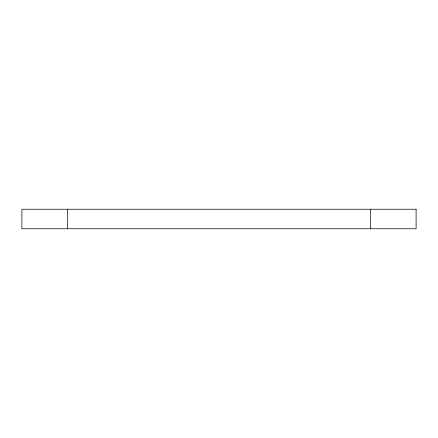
<?xml version="1.0" encoding="UTF-8"?>
<svg xmlns="http://www.w3.org/2000/svg" width="438" height="438" viewBox="0 0 438 438"><rect width="100%" height="100%" fill="white"/><g stroke="black" fill="none" stroke-linecap="round" stroke-linejoin="round"><path stroke-width="0.66" d="M370.488 209.227L370.488 228.773M67.512 209.227L67.512 228.773M416.1 209.227L21.9 209.227L21.9 228.773L416.1 228.773L416.1 209.227"/></g></svg>
